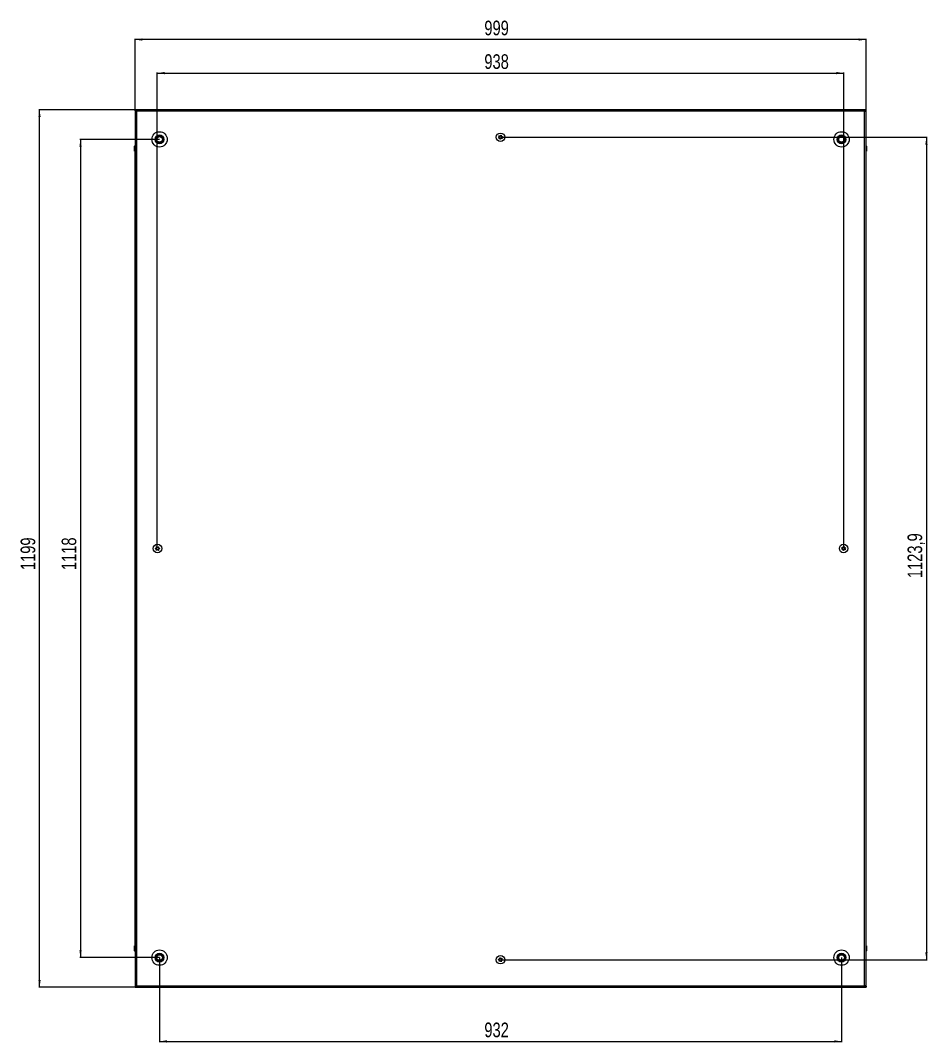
# Model space of a CAD drawing. Header units: millimetres. Extents: x -659 to 2927, y -1010 to 1598.
# Drawn here: x -659 to 580, y 98 to 1495 of the extents above; entities that cross this region are included whole.
import ezdxf

# ---------------------------------------------------------------- set-up
doc = ezdxf.new("R2010")
doc.units = ezdxf.units.MM
doc.layers.add('FORMAT', color=7, linetype='Continuous')
doc.styles.add('SLDTEXTSTYLE0', font='TXT', dxfattribs={"width": 0.75})
doc.dimstyles.new('SLDDIMSTYLE0', dxfattribs={"dimtxt": 20, "dimasz": 10, "dimexe": 0, "dimexo": 0.0625, "dimgap": 5, "dimtad": 2, "dimdec": 1, "dimrnd": 1e-09, "dimzin": 12, "dimdsep": 46, "dimtxsty": 'SLDTEXTSTYLE0', "dimsah": 1, "dimcen": 0.09, "dimadec": 0, "dimazin": 3, "dimtfac": 1, "dimtofl": 0, "dimtmove": 0, "dimatfit": 3, "dimfxl": 0, "dimfrac": 2, "dimtolj": 1, "dimtzin": 12, "dimarcsym": 0})

# ---------------------------------------------------------------- blocks, each defined once
blk = doc.blocks.new('_D')
at = {"layer": 'FORMAT'}
for p, q in [((-502.6, 1372.8), (-634.1, 1372.8)), ((-633.1, 173.8), (-633.1, 1372.8)), ((-502.6, 173.8), (-634.1, 173.8))]:
    blk.add_line(p, q, dxfattribs=at)
for points in [[(-633.1, 1372.8), (-634.6, 1362.8), (-631.5, 1362.8)], [(-633.1, 173.8), (-631.5, 183.8), (-634.6, 183.8)]]:
    blk.add_solid(points, dxfattribs=at)
at = {"layer": 'FORMAT', "insert": (-658.9, 743.8), "char_height": 20, "attachment_point": 1, "rotation": 90, "style": 'SLDTEXTSTYLE0'}
blk.add_mtext('1199', dxfattribs=at)
blk = doc.blocks.new('_D_1')
at = {"layer": 'FORMAT'}
for p, q in [((-502.6, 1372.8), (-502.6, 1469.7)), ((496.4, 1468.7), (-502.6, 1468.7)), ((496.4, 1372.8), (496.4, 1469.7))]:
    blk.add_line(p, q, dxfattribs=at)
for points in [[(-502.6, 1468.7), (-492.6, 1467.2), (-492.6, 1470.3)], [(496.4, 1468.7), (486.4, 1470.3), (486.4, 1467.2)]]:
    blk.add_solid(points, dxfattribs=at)
at = {"layer": 'FORMAT', "insert": (-25.2, 1494.5), "char_height": 20, "attachment_point": 1, "style": 'SLDTEXTSTYLE0'}
blk.add_mtext('999', dxfattribs=at)
blk = doc.blocks.new('_D_2')
at = {"layer": 'FORMAT'}
for p, q in [((-469.1, 214.3), (-469.1, 98.8)), ((462.9, 214.3), (462.9, 98.8)), ((-469.1, 99.8), (462.9, 99.8))]:
    blk.add_line(p, q, dxfattribs=at)
for points in [[(-469.1, 99.8), (-459.1, 98.3), (-459.1, 101.4)], [(462.9, 99.8), (452.9, 101.4), (452.9, 98.3)]]:
    blk.add_solid(points, dxfattribs=at)
at = {"layer": 'FORMAT', "insert": (-25.2, 125.6), "char_height": 20, "attachment_point": 1, "style": 'SLDTEXTSTYLE0'}
blk.add_mtext('932', dxfattribs=at)
blk = doc.blocks.new('_D_3')
at = {"layer": 'FORMAT'}
for p, q in [((-472.1, 773.3), (-472.1, 1423.8)), ((-472.1, 1422.8), (465.9, 1422.8)), ((465.9, 773.3), (465.9, 1423.8))]:
    blk.add_line(p, q, dxfattribs=at)
for points in [[(-472.1, 1422.8), (-462.1, 1421.3), (-462.1, 1424.4)], [(465.9, 1422.8), (455.9, 1424.4), (455.9, 1421.3)]]:
    blk.add_solid(points, dxfattribs=at)
at = {"layer": 'FORMAT', "insert": (-25.2, 1448.6), "char_height": 20, "attachment_point": 1, "style": 'SLDTEXTSTYLE0'}
blk.add_mtext('938', dxfattribs=at)
blk = doc.blocks.new('_D_4')
at = {"layer": 'FORMAT'}
for p, q in [((-3.1, 1335.3), (579.9, 1335.3)), ((578.9, 1335.3), (578.9, 211.5)), ((-3.1, 211.5), (579.9, 211.5))]:
    blk.add_line(p, q, dxfattribs=at)
for points in [[(578.9, 1335.3), (577.4, 1325.3), (580.5, 1325.3)], [(578.9, 211.5), (580.5, 221.5), (577.4, 221.5)]]:
    blk.add_solid(points, dxfattribs=at)
at = {"layer": 'FORMAT', "insert": (553.1, 732.8), "char_height": 20, "attachment_point": 1, "rotation": 90, "style": 'SLDTEXTSTYLE0'}
blk.add_mtext('1123,9', dxfattribs=at)
blk = doc.blocks.new('_D_5')
at = {"layer": 'FORMAT'}
for p, q in [((-469.1, 1332.3), (-578.1, 1332.3)), ((-577.1, 1332.3), (-577.1, 214.3)), ((-469.1, 214.3), (-578.1, 214.3))]:
    blk.add_line(p, q, dxfattribs=at)
for points in [[(-577.1, 1332.3), (-578.6, 1322.3), (-575.5, 1322.3)], [(-577.1, 214.3), (-575.5, 224.3), (-578.6, 224.3)]]:
    blk.add_solid(points, dxfattribs=at)
at = {"layer": 'FORMAT', "insert": (-602.9, 743.8), "char_height": 20, "attachment_point": 1, "rotation": 90, "style": 'SLDTEXTSTYLE0'}
blk.add_mtext('1118', dxfattribs=at)

msp = doc.modelspace()

# ---------------------------------------------------------------- linework, layer by layer
at = {"color": 7, "linetype": 'Continuous', "lineweight": 25}
for p, q in [((-502.58, 1371.33), (-502.58, 1372.83)), ((-500.48, 1372.83), (-502.58, 1372.83)), ((-502.58, 1371.33), (-500.48, 1371.33)), ((-502.58, 1371.33), (-502.58, 1370.73)), ((-502.58, 1370.73), (-502.58, 175.93)), ((-502.58, 1370.73), (-500.48, 1370.73)), ((494.32, 1372.83), (-500.48, 1372.83)), ((-500.48, 1372.83), (-500.48, 1370.73)), ((494.32, 1370.73), (494.32, 1372.83)), ((496.42, 1372.83), (494.32, 1372.83)), ((494.32, 1371.33), (496.42, 1371.33)), ((494.32, 1370.73), (496.42, 1370.73)), ((496.42, 1371.33), (496.42, 1372.83)), ((496.42, 1370.73), (496.42, 1371.33)), ((496.42, 175.93), (496.42, 1370.73)), ((-503.08, 1322.83), (-503.08, 1316.33)), ((-503.08, 1316.33), (-503.08, 1322.83)), ((-503.08, 1316.33), (-503.08, 1316.33)), ((-502.58, 1316.33), (-503.08, 1316.33)), ((-502.93, 1316.33), (-502.93, 230.33)), ((496.42, 1324.15), (496.42, 1324.15)), ((496.42, 1316.33), (496.92, 1316.33)), ((496.77, 230.33), (496.77, 1316.33)), ((496.92, 1322.83), (496.92, 1316.33)), ((496.92, 1316.33), (496.92, 1322.83)), ((496.92, 1316.33), (496.92, 1316.33)), ((496.92, 1316.33), (496.92, 1316.33)), ((-503.08, 223.83), (-503.08, 230.33)), ((-503.08, 230.33), (-503.08, 230.33)), ((-503.08, 230.33), (-503.08, 230.33)), ((-503.08, 230.33), (-503.08, 223.83)), ((-502.58, 230.33), (-503.08, 230.33)), ((496.42, 230.33), (496.92, 230.33)), ((496.92, 230.33), (496.92, 230.33)), ((496.92, 223.83), (496.92, 230.33)), ((496.92, 230.33), (496.92, 223.83)), ((-502.58, 222.51), (-502.58, 222.51)), ((-500.48, 175.93), (-502.58, 175.93)), ((-502.58, 175.93), (-502.58, 175.33)), ((-500.48, 175.33), (-502.58, 175.33)), ((-502.58, 175.33), (-502.58, 173.83)), ((-502.58, 173.83), (-500.48, 173.83)), ((-500.48, 175.93), (-500.48, 173.83)), ((-500.48, 173.83), (494.32, 173.83)), ((494.32, 173.83), (494.32, 175.93)), ((496.42, 175.93), (494.32, 175.93)), ((496.42, 175.33), (494.32, 175.33)), ((494.32, 173.83), (496.42, 173.83)), ((496.42, 175.33), (496.42, 175.93)), ((496.42, 175.33), (496.42, 173.83))]:
    msp.add_line(p, q, dxfattribs=at)
at = {"color": 8, "linetype": 'Continuous', "lineweight": 18}
for p, q in [((494.32, 1370.73), (-500.48, 1370.73)), ((-500.48, 1370.73), (-500.48, 175.93)), ((494.32, 175.93), (494.32, 1370.73)), ((-502.58, 1322.83), (-503.08, 1322.83)), ((496.42, 1322.83), (496.92, 1322.83)), ((-502.58, 223.83), (-503.08, 223.83)), ((496.42, 223.83), (496.92, 223.83)), ((-500.48, 175.93), (494.32, 175.93))]:
    msp.add_line(p, q, dxfattribs=at)
at = {"color": 7, "linetype": 'Continuous', "lineweight": 25}
for centre, radius in [((-469.08, 1332.33), 10.5), ((-3.08, 1335.18), 5.79), ((462.92, 1332.33), 10.5), ((-469.08, 1332.33), 6), ((-469.08, 1332.33), 3.9), ((-3.08, 1335.18), 1.85), ((462.92, 1332.33), 6), ((462.92, 1332.33), 3.9), ((-471.93, 773.33), 5.79), ((-471.93, 773.33), 1.85), ((465.77, 773.33), 5.79), ((465.77, 773.33), 1.85), ((-469.08, 214.33), 10.5), ((462.92, 214.33), 10.5), ((-469.08, 214.33), 6), ((-469.08, 214.33), 3.9), ((-3.08, 211.48), 5.79), ((-3.08, 211.48), 1.85), ((462.92, 214.33), 6), ((462.92, 214.33), 3.9)]:
    msp.add_circle(centre, radius, dxfattribs=at)
for centre, radius, start, end in [((-469.08, 1332.33), 4.62, 120, 180), ((-469.08, 1332.33), 4.62, 180, 240), ((-469.08, 1332.33), 4.62, 60, 120), ((-469.08, 1332.33), 4.62, 240, 300), ((-469.08, 1332.33), 4.62, 0, 60), ((-469.08, 1332.33), 4.62, 300, 0), ((462.92, 1332.33), 4.62, 120, 180), ((462.92, 1332.33), 4.62, 180, 240), ((462.92, 1332.33), 4.62, 60, 120), ((462.92, 1332.33), 4.62, 240, 300), ((462.92, 1332.33), 4.62, 0, 60), ((462.92, 1332.33), 4.62, 300, 0), ((-501.08, 1322.83), 2, 138.59038, 180), ((494.92, 1322.83), 2, 33.94202, 41.40962), ((494.92, 1322.83), 2, 0, 41.40962), ((494.92, 1322.83), 2, 360, 18.58003), ((-501.08, 223.83), 2, 180, 199.56674), ((-501.08, 223.83), 2, 180, 221.40962), ((494.92, 223.83), 2, 318.59038, 0), ((-501.08, 223.83), 2, 213.78451, 221.40962), ((-469.08, 214.33), 4.62, 120, 180), ((-469.08, 214.33), 4.62, 180, 240), ((-469.08, 214.33), 4.62, 60, 120), ((-469.08, 214.33), 4.62, 240, 300), ((-469.08, 214.33), 4.62, 0, 60), ((-469.08, 214.33), 4.62, 300, 0), ((462.92, 214.33), 4.62, 120, 180), ((462.92, 214.33), 4.62, 180, 240), ((462.92, 214.33), 4.62, 60, 120), ((462.92, 214.33), 4.62, 240, 300), ((462.92, 214.33), 4.62, 0, 60), ((462.92, 214.33), 4.62, 300, 0)]:
    msp.add_arc(centre, radius, start, end, dxfattribs=at)
for points, knots in [([(-473.7, 1332.33), (-473.37, 1332.9), (-472.8, 1333.88), (-471.98, 1335.31), (-471.57, 1336.02), (-471.39, 1336.33)], [0, 0, 0, 0, 0.4391308, 0.7513783, 1, 1, 1, 1]), ([(-471.39, 1328.33), (-471.72, 1328.9), (-472.28, 1329.88), (-473.11, 1331.31), (-473.51, 1332.02), (-473.7, 1332.33)], [0, 0, 0, 0, 0.4391308, 0.7513783, 1, 1, 1, 1]), ([(-471.39, 1336.33), (-471.19, 1336.33), (-470.48, 1336.33), (-469.17, 1336.33), (-467.78, 1336.33), (-467.04, 1336.33), (-466.77, 1336.33)], [0, 0, 0, 0, 0.1393293, 0.4852696, 0.8163565, 1, 1, 1, 1]), ([(-466.77, 1328.33), (-467.04, 1328.33), (-467.78, 1328.33), (-469.17, 1328.33), (-470.48, 1328.33), (-471.19, 1328.33), (-471.39, 1328.33)], [0, 0, 0, 0, 0.1836435, 0.5147304, 0.8606707, 1, 1, 1, 1]), ([(-466.77, 1336.33), (-466.44, 1335.76), (-465.87, 1334.78), (-465.05, 1333.35), (-464.64, 1332.64), (-464.46, 1332.33)], [0, 0, 0, 0, 0.4391308, 0.7513783, 1, 1, 1, 1]), ([(-464.46, 1332.33), (-464.79, 1331.76), (-465.36, 1330.78), (-466.18, 1329.35), (-466.59, 1328.64), (-466.77, 1328.33)], [0, 0, 0, 0, 0.4391308, 0.7513783, 1, 1, 1, 1]), ([(-5.17, 1337.04), (-5.17, 1337.03), (-5.19, 1337.01), (-5.19, 1336.95), (-5.17, 1336.81), (-5.03, 1336.45), (-4.84, 1335.94), (-4.94, 1335.32), (-5.26, 1334.91), (-5.53, 1334.63), (-5.69, 1334.45), (-5.74, 1334.37), (-5.74, 1334.33), (-5.74, 1334.29), (-5.72, 1334.27), (-5.66, 1334.23), (-5.4, 1334.16), (-4.93, 1334.1), (-4.26, 1333.85), (-3.94, 1333.22), (-3.83, 1332.76), (-3.73, 1332.51), (-3.69, 1332.46), (-3.66, 1332.44), (-3.63, 1332.43), (-3.59, 1332.44), (-3.55, 1332.47), (-3.49, 1332.52), (-3.34, 1332.68), (-3.1, 1332.98), (-2.73, 1333.34), (-2.12, 1333.52), (-1.6, 1333.38), (-1.22, 1333.29), (-1.07, 1333.28), (-1.01, 1333.3), (-0.99, 1333.31), (-0.97, 1333.35), (-0.96, 1333.41), (-0.99, 1333.55), (-1.13, 1333.91), (-1.32, 1334.42), (-1.21, 1335.04), (-0.9, 1335.45), (-0.62, 1335.73), (-0.46, 1335.91), (-0.42, 1335.99), (-0.41, 1336.03), (-0.42, 1336.07), (-0.44, 1336.09), (-0.5, 1336.13), (-0.76, 1336.2), (-1.23, 1336.26), (-1.89, 1336.5), (-2.21, 1337.14), (-2.32, 1337.6), (-2.42, 1337.85), (-2.47, 1337.9), (-2.5, 1337.92), (-2.53, 1337.92), (-2.56, 1337.91), (-2.6, 1337.89), (-2.66, 1337.84), (-2.82, 1337.68), (-3.06, 1337.38), (-3.42, 1337.02), (-4.03, 1336.84), (-4.56, 1336.98), (-4.94, 1337.07), (-5.09, 1337.08), (-5.14, 1337.06), (-5.16, 1337.05), (-5.17, 1337.04)], [0, 0, 0, 0, 0.00200873, 0.00442003, 0.00936469, 0.02552819, 0.06770529, 0.09578618, 0.12464563, 0.1503415, 0.16051935, 0.16339425, 0.16569651, 0.16724481, 0.16887414, 0.1707699, 0.17860577, 0.21199411, 0.24999446, 0.2879948, 0.32138314, 0.32921901, 0.33111477, 0.3327441, 0.3342924, 0.33621663, 0.33853534, 0.3413178, 0.34966197, 0.37535784, 0.40421729, 0.43229818, 0.47447528, 0.49063878, 0.4966691, 0.49844005, 0.5, 0.50200873, 0.50442003, 0.50936469, 0.52552819, 0.56770529, 0.59578618, 0.62464563, 0.6503415, 0.66051935, 0.66339425, 0.66569651, 0.66724481, 0.66887414, 0.6707699, 0.67860577, 0.71199411, 0.74999446, 0.7879948, 0.82138314, 0.82921901, 0.83111477, 0.8327441, 0.8342924, 0.83621663, 0.83853534, 0.8413178, 0.84966197, 0.87535784, 0.90421729, 0.93229818, 0.97447528, 0.99063878, 0.9966691, 0.99844005, 1, 1, 1, 1]), ([(458.3, 1332.33), (458.63, 1332.9), (459.2, 1333.88), (460.02, 1335.31), (460.43, 1336.02), (460.61, 1336.33)], [0, 0, 0, 0, 0.4391308, 0.7513783, 1, 1, 1, 1]), ([(460.61, 1328.33), (460.28, 1328.9), (459.72, 1329.88), (458.89, 1331.31), (458.49, 1332.02), (458.3, 1332.33)], [0, 0, 0, 0, 0.4391308, 0.7513783, 1, 1, 1, 1]), ([(460.61, 1336.33), (460.81, 1336.33), (461.52, 1336.33), (462.83, 1336.33), (464.22, 1336.33), (464.96, 1336.33), (465.23, 1336.33)], [0, 0, 0, 0, 0.1393293, 0.4852696, 0.8163565, 1, 1, 1, 1]), ([(465.23, 1328.33), (464.96, 1328.33), (464.22, 1328.33), (462.83, 1328.33), (461.52, 1328.33), (460.81, 1328.33), (460.61, 1328.33)], [0, 0, 0, 0, 0.1836435, 0.5147304, 0.8606707, 1, 1, 1, 1]), ([(465.23, 1336.33), (465.56, 1335.76), (466.13, 1334.78), (466.95, 1333.35), (467.36, 1332.64), (467.54, 1332.33)], [0, 0, 0, 0, 0.4391308, 0.7513783, 1, 1, 1, 1]), ([(467.54, 1332.33), (467.21, 1331.76), (466.64, 1330.78), (465.82, 1329.35), (465.41, 1328.64), (465.23, 1328.33)], [0, 0, 0, 0, 0.4391308, 0.7513783, 1, 1, 1, 1]), ([(-473.5, 771.01), (-473.49, 771.01), (-473.46, 771), (-473.4, 771), (-473.27, 771.04), (-472.93, 771.23), (-472.45, 771.48), (-471.82, 771.46), (-471.37, 771.2), (-471.06, 770.97), (-470.86, 770.83), (-470.77, 770.8), (-470.73, 770.8), (-470.7, 770.81), (-470.67, 770.84), (-470.64, 770.9), (-470.6, 771.16), (-470.61, 771.64), (-470.46, 772.33), (-469.87, 772.73), (-469.43, 772.9), (-469.19, 773.04), (-469.15, 773.09), (-469.13, 773.12), (-469.13, 773.15), (-469.15, 773.18), (-469.17, 773.22), (-469.23, 773.27), (-469.42, 773.4), (-469.75, 773.6), (-470.15, 773.92), (-470.41, 774.5), (-470.34, 775.04), (-470.3, 775.43), (-470.31, 775.57), (-470.33, 775.63), (-470.36, 775.65), (-470.39, 775.66), (-470.45, 775.66), (-470.59, 775.61), (-470.93, 775.43), (-471.41, 775.18), (-472.04, 775.2), (-472.48, 775.46), (-472.8, 775.69), (-473, 775.82), (-473.09, 775.86), (-473.13, 775.86), (-473.16, 775.85), (-473.18, 775.82), (-473.21, 775.76), (-473.25, 775.5), (-473.24, 775.02), (-473.4, 774.33), (-473.99, 773.92), (-474.43, 773.76), (-474.66, 773.62), (-474.71, 773.57), (-474.72, 773.54), (-474.72, 773.51), (-474.71, 773.48), (-474.68, 773.44), (-474.62, 773.38), (-474.44, 773.26), (-474.11, 773.06), (-473.7, 772.74), (-473.45, 772.16), (-473.51, 771.62), (-473.55, 771.23), (-473.54, 771.09), (-473.52, 771.03), (-473.51, 771.02), (-473.5, 771.01)], [0, 0, 0, 0, 0.0020087, 0.00442, 0.0093647, 0.0255282, 0.0677053, 0.0957862, 0.1246456, 0.1503415, 0.1605194, 0.1633943, 0.1656965, 0.1672448, 0.1688741, 0.1707699, 0.1786058, 0.2119941, 0.2499945, 0.2879948, 0.3213831, 0.329219, 0.3311148, 0.3327441, 0.3342924, 0.3362166, 0.3385353, 0.3413178, 0.349662, 0.3753578, 0.4042173, 0.4322982, 0.4744753, 0.4906388, 0.4966691, 0.49844, 0.5, 0.5020087, 0.50442, 0.5093647, 0.5255282, 0.5677053, 0.5957862, 0.6246456, 0.6503415, 0.6605194, 0.6633943, 0.6656965, 0.6672448, 0.6688741, 0.6707699, 0.6786058, 0.7119941, 0.7499945, 0.7879948, 0.8213831, 0.829219, 0.8311148, 0.8327441, 0.8342924, 0.8362166, 0.8385353, 0.8413178, 0.849662, 0.8753578, 0.9042173, 0.9322982, 0.9744753, 0.9906388, 0.9966691, 0.99844, 1, 1, 1, 1]), ([(466.27, 776.09), (466.25, 776.09), (466.23, 776.09), (466.17, 776.06), (466.07, 775.96), (465.83, 775.66), (465.5, 775.23), (464.91, 774.99), (464.4, 775.05), (464.02, 775.13), (463.78, 775.17), (463.69, 775.17), (463.65, 775.15), (463.62, 775.13), (463.61, 775.1), (463.61, 775.03), (463.68, 774.77), (463.88, 774.34), (464.02, 773.64), (463.65, 773.04), (463.31, 772.7), (463.15, 772.49), (463.13, 772.42), (463.13, 772.39), (463.15, 772.36), (463.17, 772.33), (463.21, 772.31), (463.29, 772.29), (463.51, 772.24), (463.89, 772.2), (464.39, 772.07), (464.86, 771.64), (465.02, 771.13), (465.14, 770.75), (465.21, 770.62), (465.25, 770.58), (465.28, 770.57), (465.32, 770.57), (465.37, 770.6), (465.48, 770.7), (465.71, 771), (466.05, 771.43), (466.63, 771.67), (467.14, 771.61), (467.53, 771.52), (467.76, 771.48), (467.86, 771.49), (467.9, 771.51), (467.92, 771.53), (467.93, 771.56), (467.94, 771.63), (467.86, 771.89), (467.66, 772.32), (467.52, 773.02), (467.89, 773.62), (468.23, 773.96), (468.39, 774.17), (468.41, 774.24), (468.41, 774.27), (468.4, 774.3), (468.37, 774.33), (468.33, 774.35), (468.26, 774.37), (468.03, 774.42), (467.65, 774.46), (467.15, 774.59), (466.69, 775.02), (466.52, 775.53), (466.41, 775.91), (466.34, 776.04), (466.29, 776.08), (466.27, 776.08), (466.27, 776.09)], [0, 0, 0, 0, 0.0020087, 0.00442, 0.0093647, 0.0255282, 0.0677053, 0.0957862, 0.1246456, 0.1503415, 0.1605194, 0.1633943, 0.1656965, 0.1672448, 0.1688741, 0.1707699, 0.1786058, 0.2119941, 0.2499945, 0.2879948, 0.3213831, 0.329219, 0.3311148, 0.3327441, 0.3342924, 0.3362166, 0.3385353, 0.3413178, 0.349662, 0.3753578, 0.4042173, 0.4322982, 0.4744753, 0.4906388, 0.4966691, 0.49844, 0.5, 0.5020087, 0.50442, 0.5093647, 0.5255282, 0.5677053, 0.5957862, 0.6246456, 0.6503415, 0.6605194, 0.6633943, 0.6656965, 0.6672448, 0.6688741, 0.6707699, 0.6786058, 0.7119941, 0.7499945, 0.7879948, 0.8213831, 0.829219, 0.8311148, 0.8327441, 0.8342924, 0.8362166, 0.8385353, 0.8413178, 0.849662, 0.8753578, 0.9042173, 0.9322982, 0.9744753, 0.9906388, 0.9966691, 0.99844, 1, 1, 1, 1]), ([(-473.7, 214.33), (-473.37, 214.9), (-472.8, 215.88), (-471.98, 217.31), (-471.57, 218.02), (-471.39, 218.33)], [0, 0, 0, 0, 0.4391308, 0.7513783, 1, 1, 1, 1]), ([(-471.39, 210.33), (-471.72, 210.9), (-472.28, 211.88), (-473.11, 213.31), (-473.51, 214.02), (-473.7, 214.33)], [0, 0, 0, 0, 0.4391308, 0.7513783, 1, 1, 1, 1]), ([(-471.39, 218.33), (-471.19, 218.33), (-470.48, 218.33), (-469.17, 218.33), (-467.78, 218.33), (-467.04, 218.33), (-466.77, 218.33)], [0, 0, 0, 0, 0.1393293, 0.4852696, 0.8163565, 1, 1, 1, 1]), ([(-466.77, 210.33), (-467.04, 210.33), (-467.78, 210.33), (-469.17, 210.33), (-470.48, 210.33), (-471.19, 210.33), (-471.39, 210.33)], [0, 0, 0, 0, 0.1836435, 0.5147304, 0.8606707, 1, 1, 1, 1]), ([(-466.77, 218.33), (-466.44, 217.76), (-465.87, 216.78), (-465.05, 215.35), (-464.64, 214.64), (-464.46, 214.33)], [0, 0, 0, 0, 0.4391308, 0.7513783, 1, 1, 1, 1]), ([(-464.46, 214.33), (-464.79, 213.76), (-465.36, 212.78), (-466.18, 211.35), (-466.59, 210.64), (-466.77, 210.33)], [0, 0, 0, 0, 0.4391308, 0.7513783, 1, 1, 1, 1]), ([(-0.35, 210.84), (-0.35, 210.85), (-0.35, 210.88), (-0.38, 210.93), (-0.46, 211.04), (-0.76, 211.29), (-1.17, 211.65), (-1.37, 212.25), (-1.29, 212.76), (-1.18, 213.13), (-1.13, 213.37), (-1.13, 213.46), (-1.14, 213.5), (-1.16, 213.53), (-1.19, 213.54), (-1.26, 213.55), (-1.53, 213.49), (-1.97, 213.31), (-2.67, 213.21), (-3.25, 213.61), (-3.57, 213.97), (-3.78, 214.14), (-3.84, 214.16), (-3.87, 214.17), (-3.9, 214.15), (-3.93, 214.13), (-3.95, 214.09), (-3.98, 214.02), (-4.04, 213.8), (-4.11, 213.42), (-4.26, 212.93), (-4.71, 212.48), (-5.24, 212.35), (-5.61, 212.25), (-5.75, 212.19), (-5.79, 212.15), (-5.81, 212.12), (-5.8, 212.08), (-5.78, 212.03), (-5.69, 211.92), (-5.4, 211.66), (-4.99, 211.31), (-4.78, 210.71), (-4.87, 210.2), (-4.98, 209.83), (-5.03, 209.59), (-5.03, 209.5), (-5.01, 209.46), (-4.99, 209.43), (-4.96, 209.42), (-4.89, 209.41), (-4.63, 209.47), (-4.19, 209.65), (-3.49, 209.75), (-2.9, 209.34), (-2.59, 208.99), (-2.38, 208.82), (-2.31, 208.8), (-2.28, 208.79), (-2.25, 208.81), (-2.23, 208.83), (-2.2, 208.87), (-2.17, 208.94), (-2.12, 209.16), (-2.05, 209.54), (-1.9, 210.03), (-1.44, 210.47), (-0.92, 210.61), (-0.54, 210.71), (-0.4, 210.77), (-0.36, 210.81), (-0.36, 210.83), (-0.35, 210.84)], [0, 0, 0, 0, 0.0020087, 0.00442, 0.0093647, 0.0255282, 0.0677053, 0.0957862, 0.1246456, 0.1503415, 0.1605194, 0.1633943, 0.1656965, 0.1672448, 0.1688741, 0.1707699, 0.1786058, 0.2119941, 0.2499945, 0.2879948, 0.3213831, 0.329219, 0.3311148, 0.3327441, 0.3342924, 0.3362166, 0.3385353, 0.3413178, 0.349662, 0.3753578, 0.4042173, 0.4322982, 0.4744753, 0.4906388, 0.4966691, 0.49844, 0.5, 0.5020087, 0.50442, 0.5093647, 0.5255282, 0.5677053, 0.5957862, 0.6246456, 0.6503415, 0.6605194, 0.6633943, 0.6656965, 0.6672448, 0.6688741, 0.6707699, 0.6786058, 0.7119941, 0.7499945, 0.7879948, 0.8213831, 0.829219, 0.8311148, 0.8327441, 0.8342924, 0.8362166, 0.8385353, 0.8413178, 0.849662, 0.8753578, 0.9042173, 0.9322982, 0.9744753, 0.9906388, 0.9966691, 0.99844, 1, 1, 1, 1]), ([(458.3, 214.33), (458.63, 214.9), (459.2, 215.88), (460.02, 217.31), (460.43, 218.02), (460.61, 218.33)], [0, 0, 0, 0, 0.4391308, 0.7513783, 1, 1, 1, 1]), ([(460.61, 210.33), (460.28, 210.9), (459.72, 211.88), (458.89, 213.31), (458.49, 214.02), (458.3, 214.33)], [0, 0, 0, 0, 0.4391308, 0.7513783, 1, 1, 1, 1]), ([(460.61, 218.33), (460.81, 218.33), (461.52, 218.33), (462.83, 218.33), (464.22, 218.33), (464.96, 218.33), (465.23, 218.33)], [0, 0, 0, 0, 0.1393293, 0.4852696, 0.8163565, 1, 1, 1, 1]), ([(465.23, 210.33), (464.96, 210.33), (464.22, 210.33), (462.83, 210.33), (461.52, 210.33), (460.81, 210.33), (460.61, 210.33)], [0, 0, 0, 0, 0.1836435, 0.5147304, 0.8606707, 1, 1, 1, 1]), ([(465.23, 218.33), (465.56, 217.76), (466.13, 216.78), (466.95, 215.35), (467.36, 214.64), (467.54, 214.33)], [0, 0, 0, 0, 0.4391308, 0.7513783, 1, 1, 1, 1]), ([(467.54, 214.33), (467.21, 213.76), (466.64, 212.78), (465.82, 211.35), (465.41, 210.64), (465.23, 210.33)], [0, 0, 0, 0, 0.4391308, 0.7513783, 1, 1, 1, 1])]:
    msp.add_open_spline(points, degree=3, knots=knots, dxfattribs=at)

# ---------------------------------------------------------------- dimensions: what is measured, and where the dimension line sits
at = {"layer": 'FORMAT'}
for base, p1, p2, picture, middle in [((-502.58, 1468.73), (496.42, 1372.83), (-502.58, 1372.83), '_D_1', (-3.08, 1468.73)), ((465.92, 1422.83), (-472.08, 773.33), (465.92, 773.33), '_D_3', (-3.08, 1422.83)), ((462.92, 99.83), (-469.08, 214.33), (462.92, 214.33), '_D_2', (-3.08, 99.83))]:
    dim = msp.add_linear_dim(base=base, p1=p1, p2=p2, dimstyle='SLDDIMSTYLE0', dxfattribs=at)
    dim.commit()
    dim.dimension.update_dxf_attribs({"geometry": picture, "text_midpoint": middle, "dimtype": 160})
for base, p1, p2, picture, middle in [((-633.08, 1372.83), (-502.58, 173.83), (-502.58, 1372.83), '_D', (-633.08, 773.33)), ((-577.08, 214.33), (-469.08, 1332.33), (-469.08, 214.33), '_D_5', (-577.08, 773.33)), ((578.92274493, 211.47958773), (-3.07761197, 1335.32958773), (-3.07761197, 211.47958773), '_D_4', (578.92274493, 773.40458773))]:
    dim = msp.add_linear_dim(base=base, p1=p1, p2=p2, angle=90, dimstyle='SLDDIMSTYLE0', dxfattribs=at)
    dim.commit()
    dim.dimension.update_dxf_attribs({"geometry": picture, "text_midpoint": middle, "dimtype": 160})

doc.saveas('drawing.dxf')
